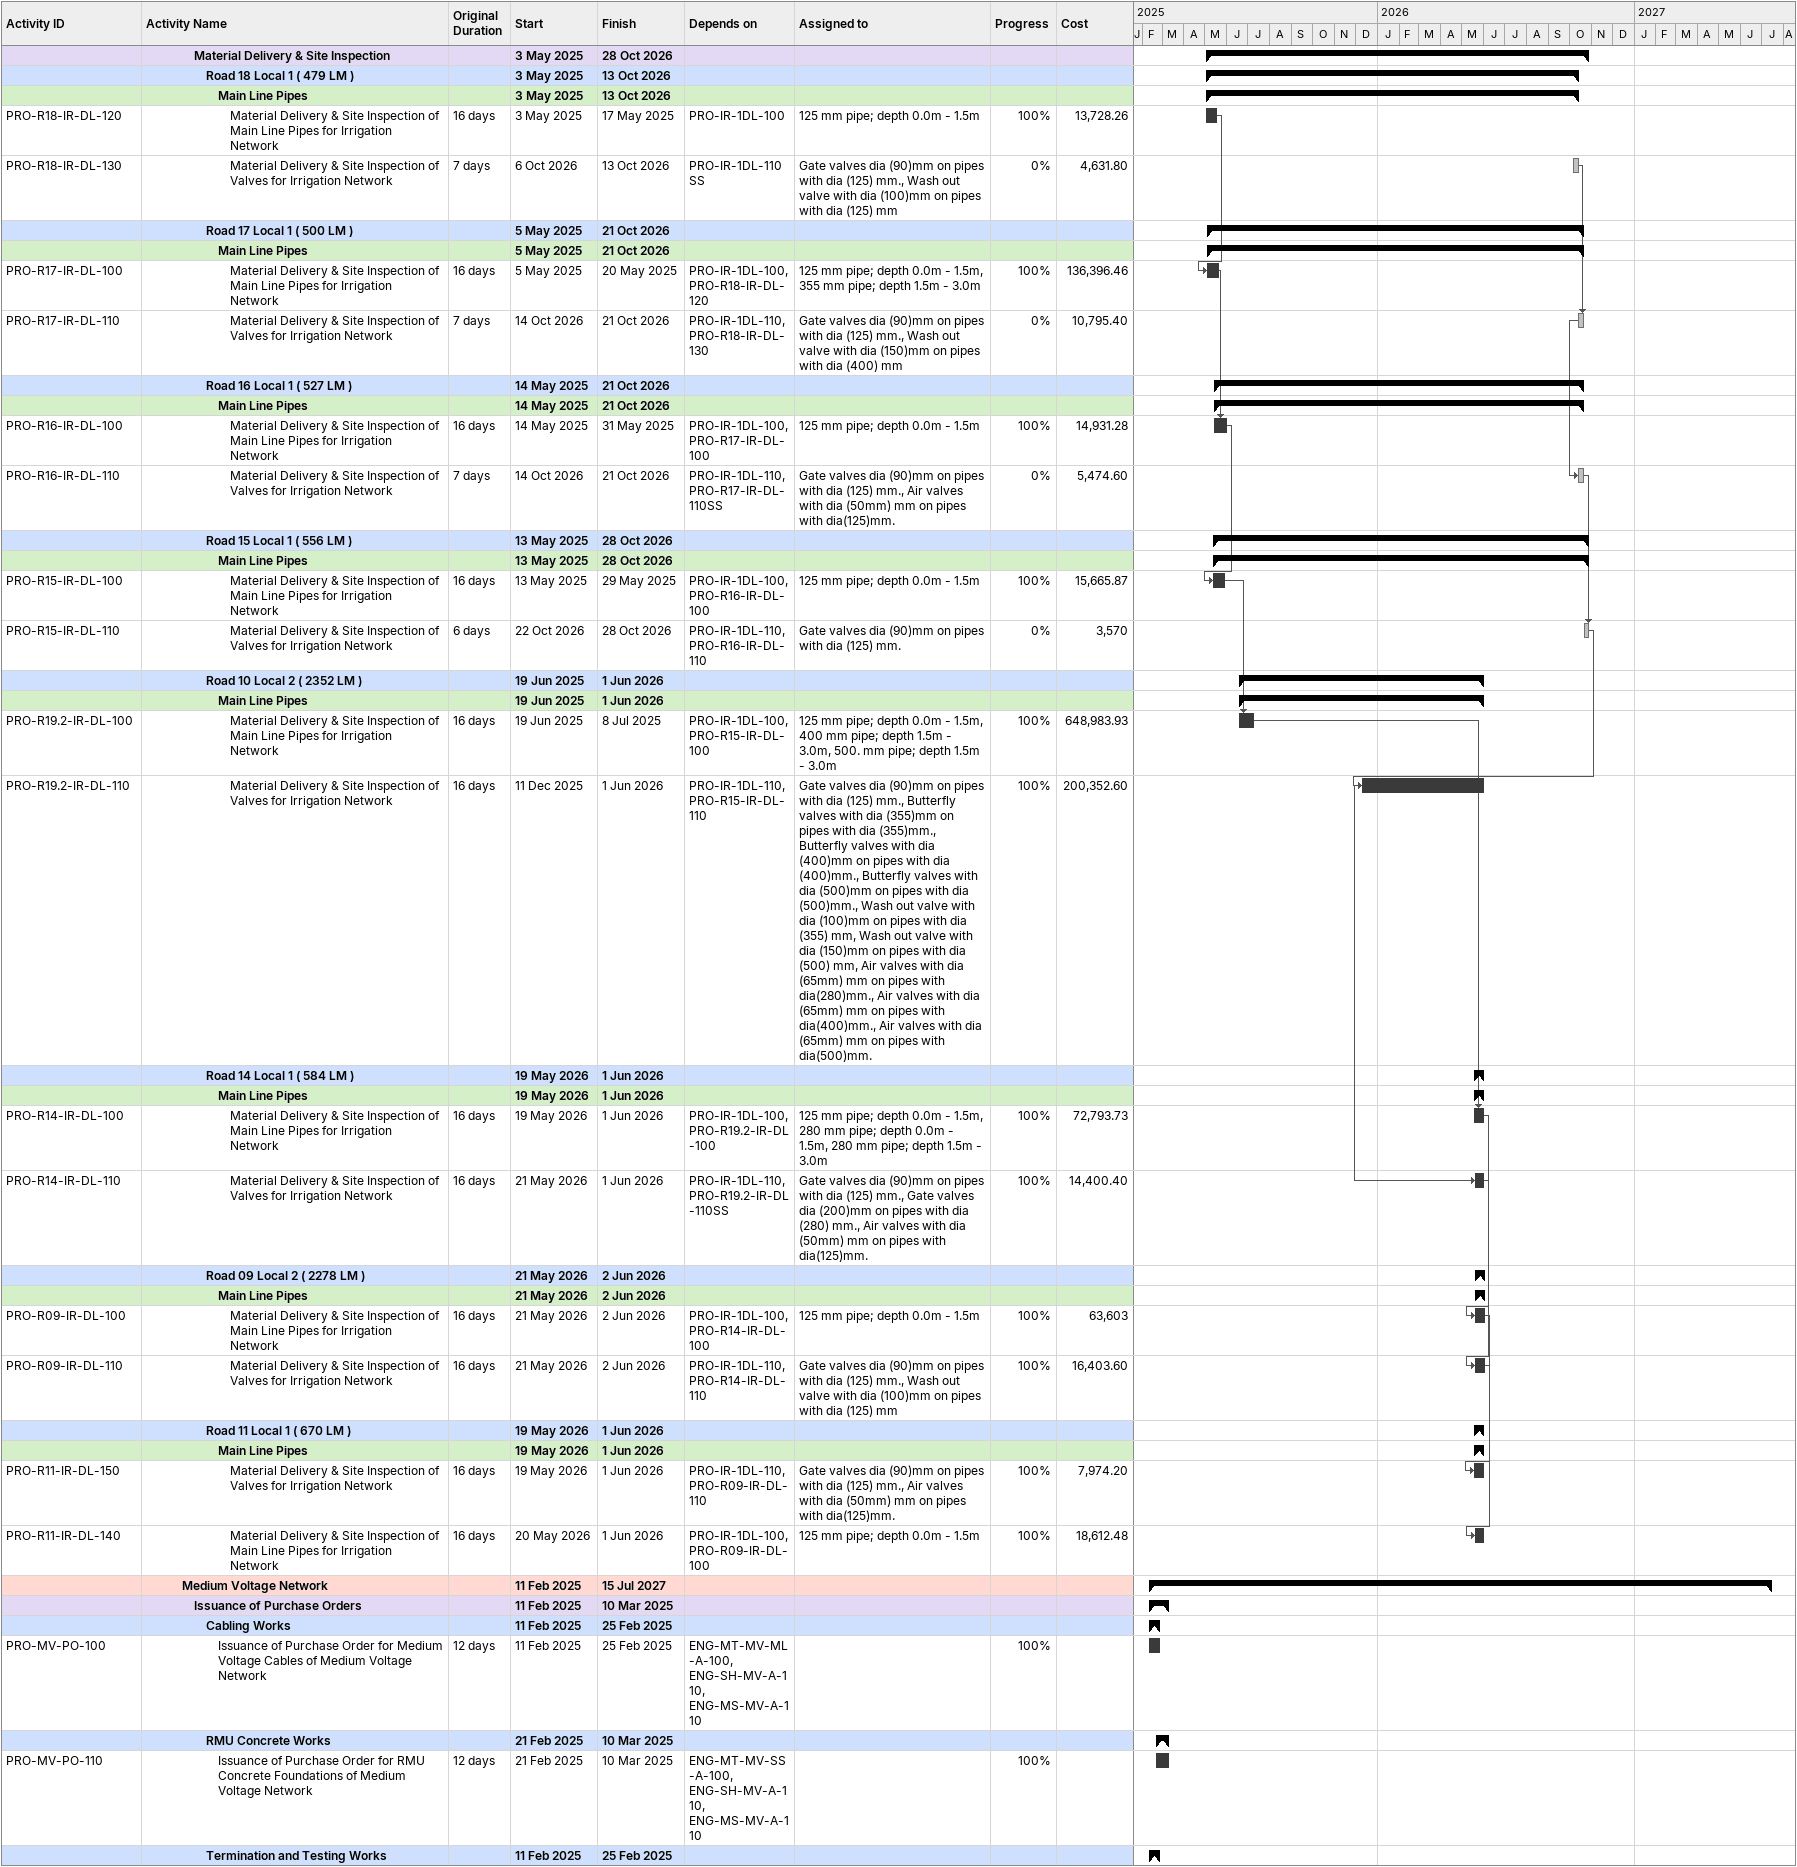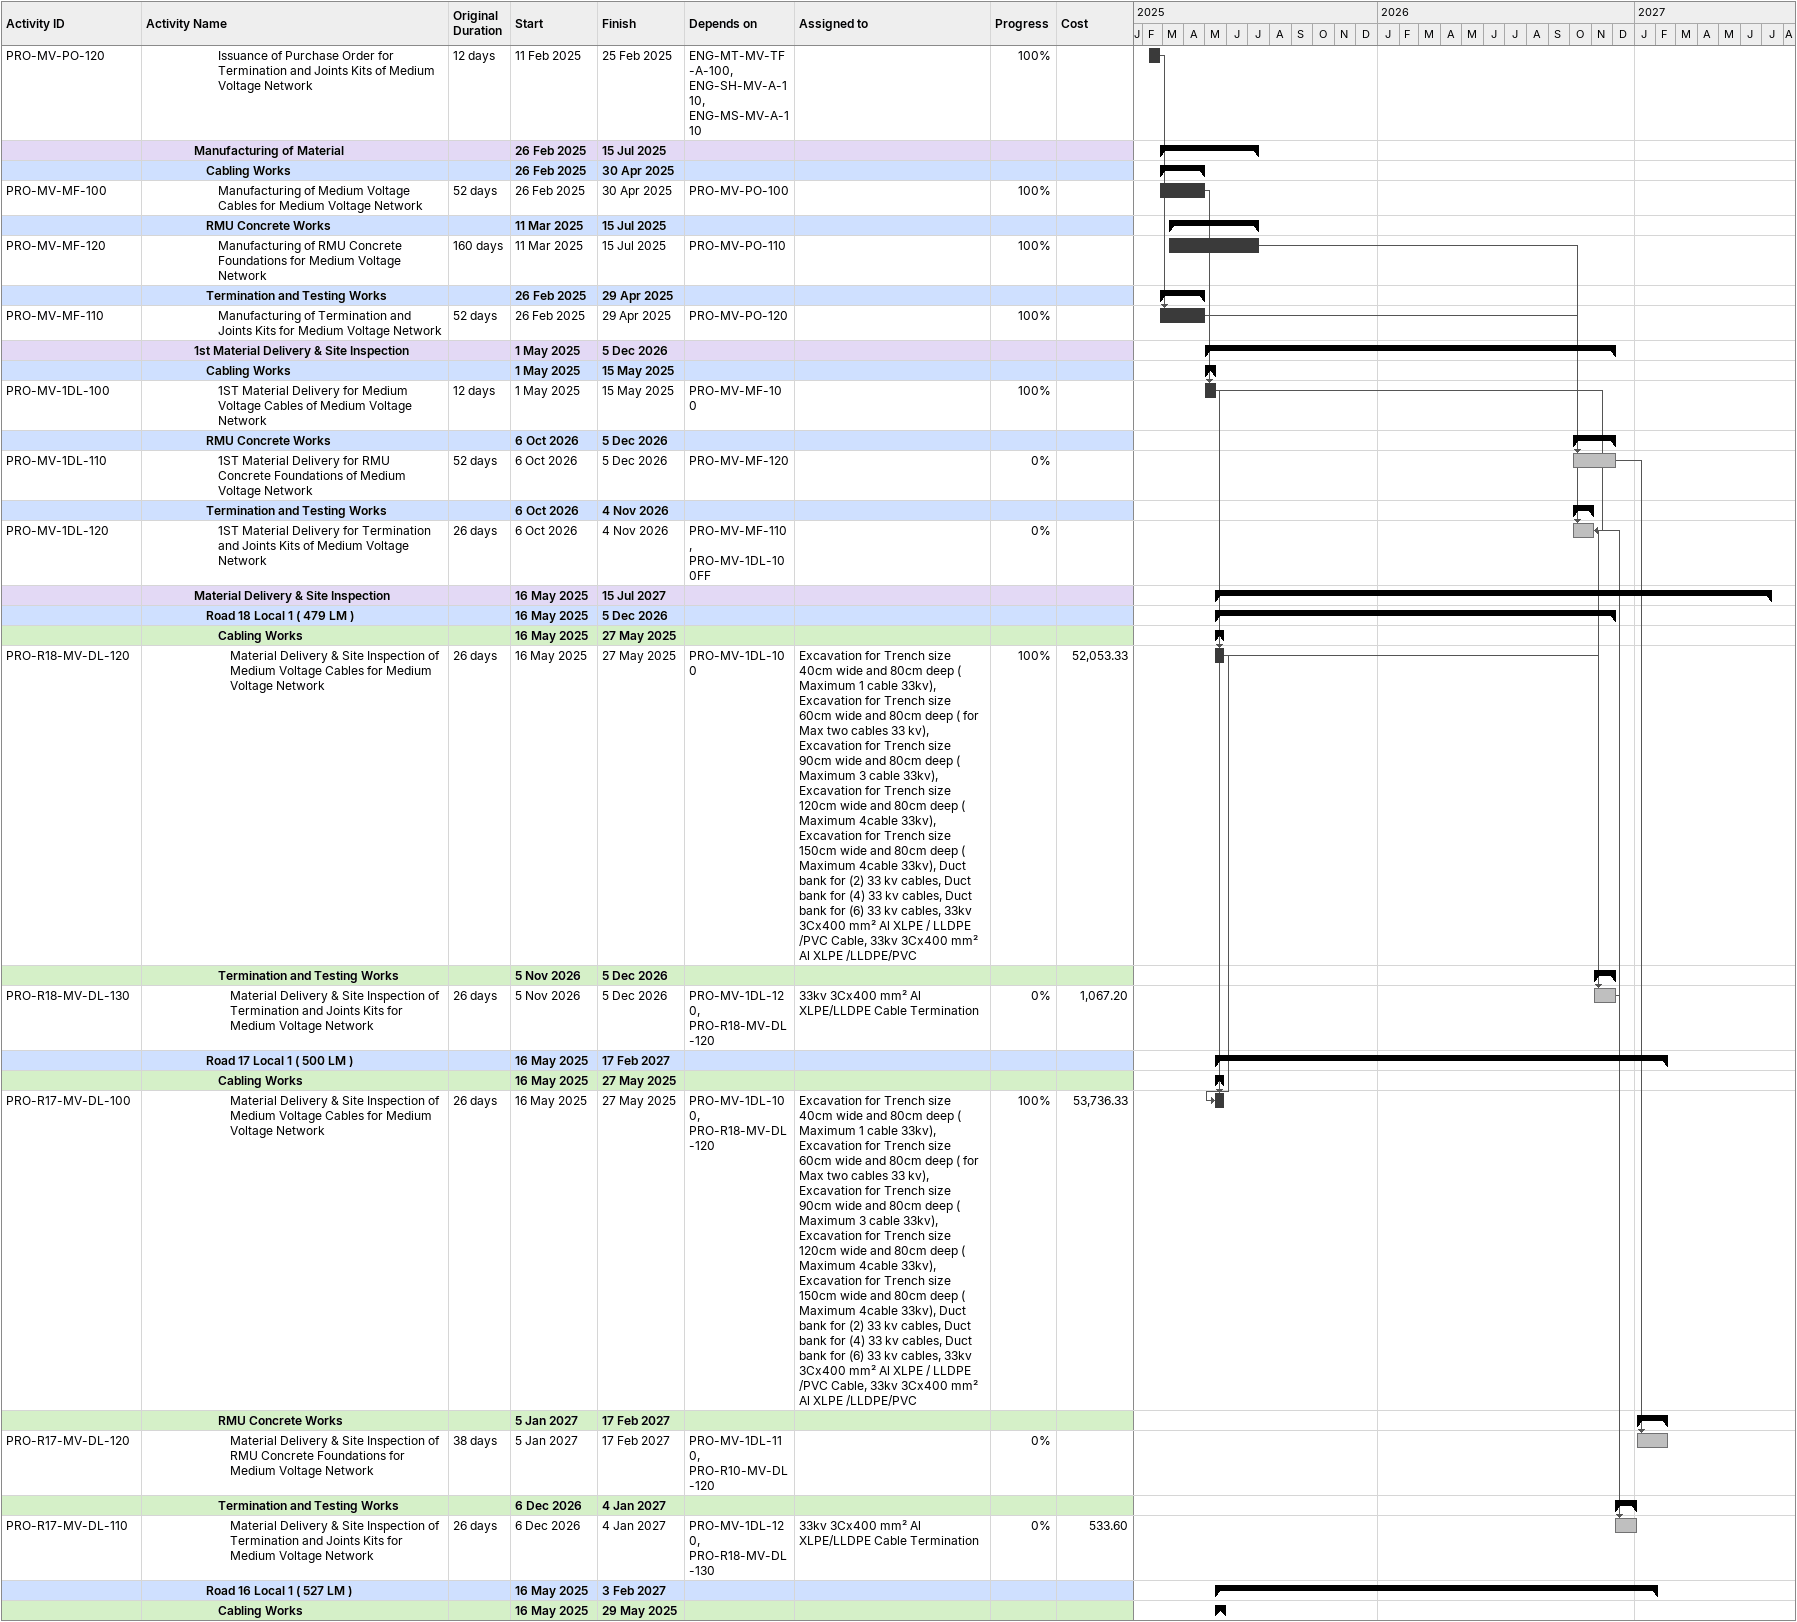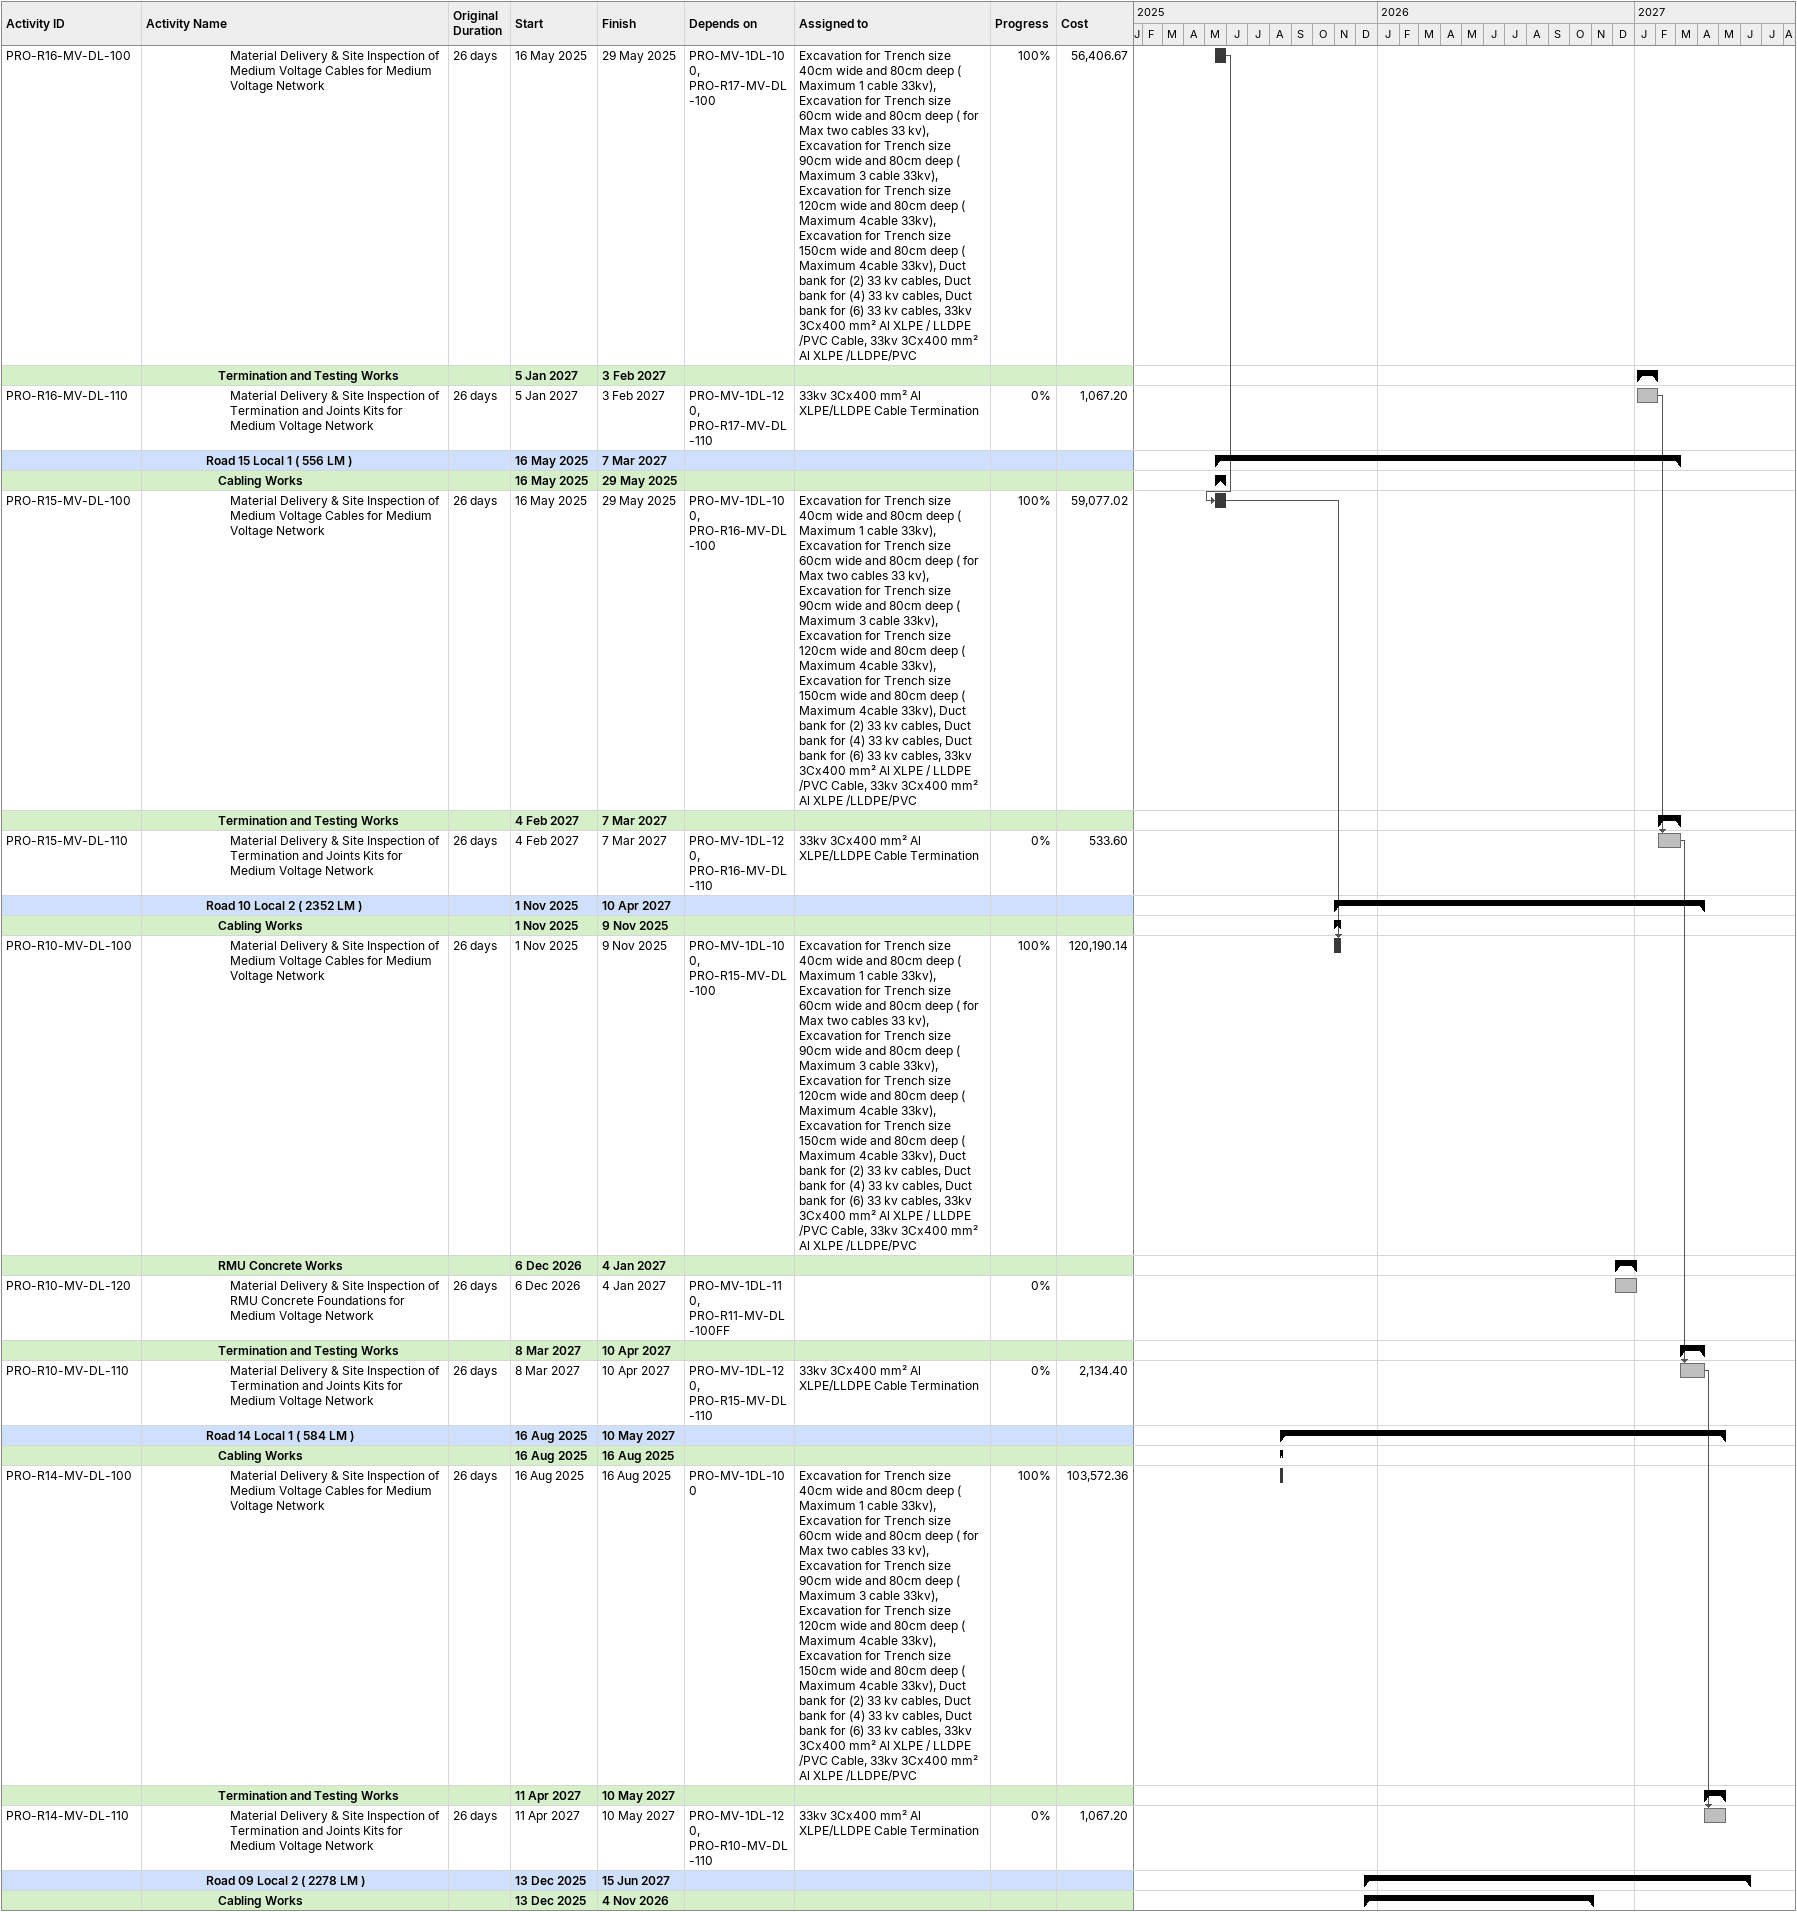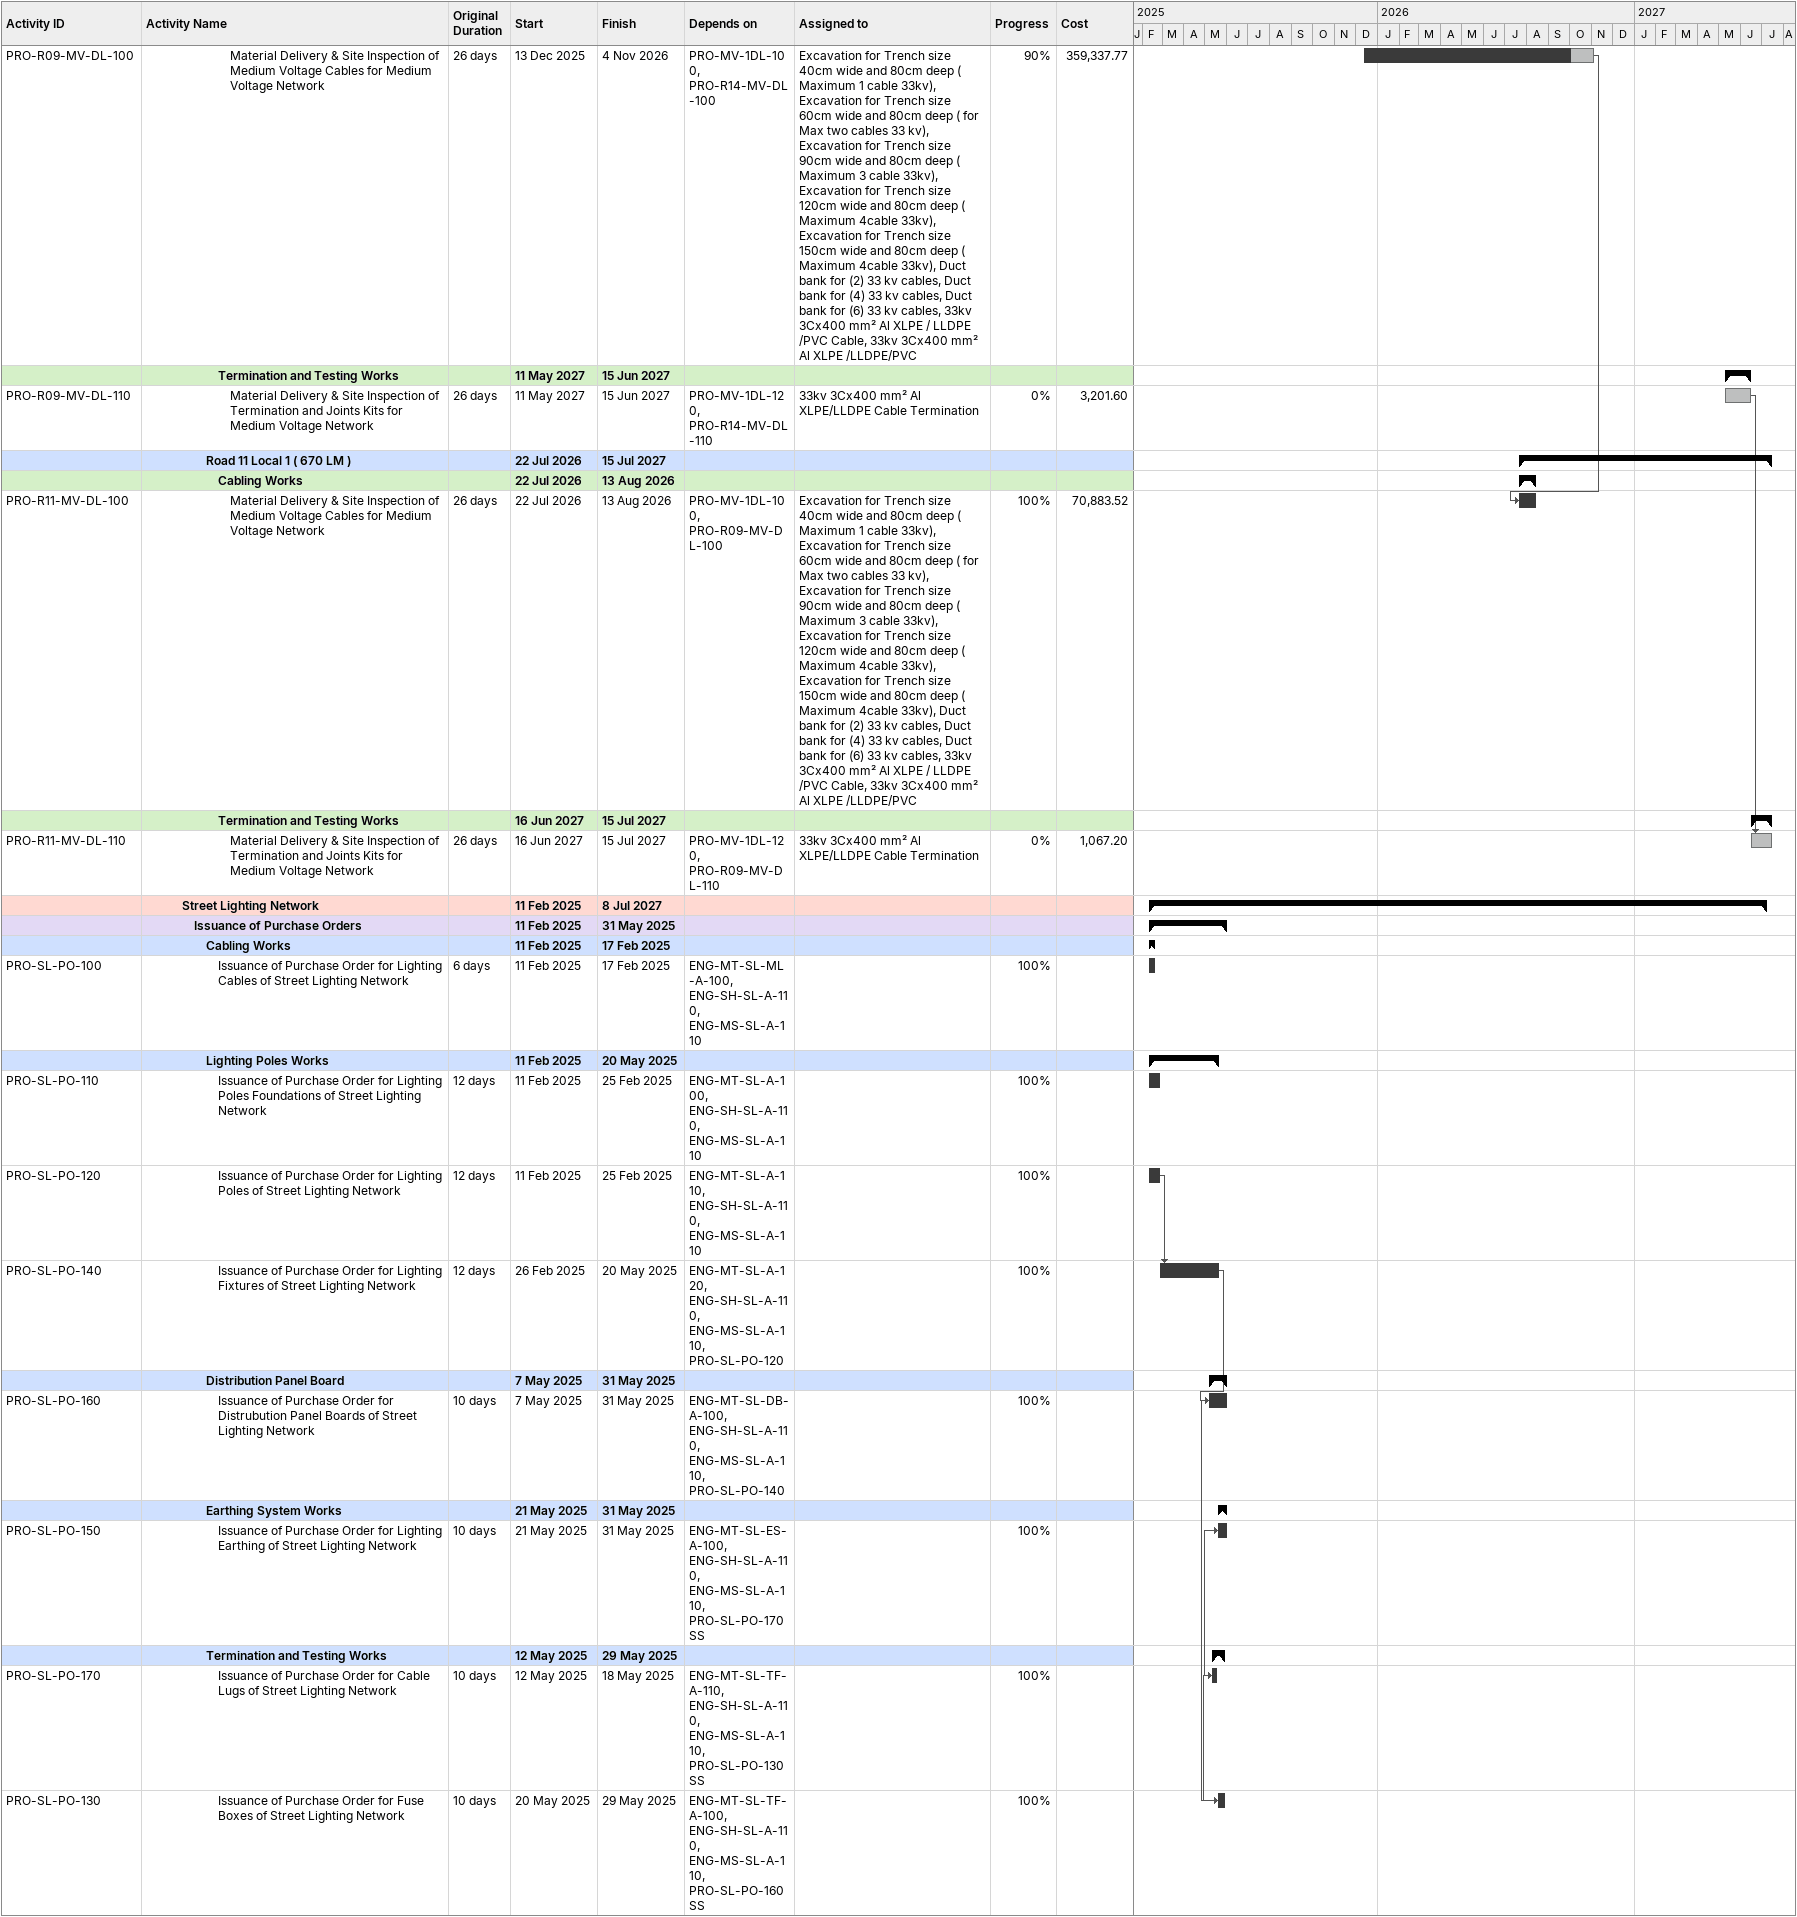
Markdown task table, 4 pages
| ID | Level | Task | Original duration | Start | Finish | Predecessors | Resources | % complete | Cost |
|---|---|---|---|---|---|---|---|---|---|
|  | 5 | **Material Delivery & Site Inspection** |  | 2025-05-03 | 2026-10-28 |  |  |  |  |
|  | 6 | **Road 18 Local 1 ( 479 LM )** |  | 2025-05-03 | 2026-10-13 |  |  |  |  |
|  | 7 | **Main Line Pipes** |  | 2025-05-03 | 2026-10-13 |  |  |  |  |
| PRO-R18-IR-DL-120 | 8 | Material Delivery & Site Inspection of Main Line Pipes for Irrigation Network | 16d | 2025-05-03 | 2025-05-17 | PRO-IR-1DL-100 | 125 mm pipe; depth 0.0m - 1.5m | 100 | 13728.26 |
| PRO-R18-IR-DL-130 | 8 | Material Delivery & Site Inspection of Valves for Irrigation Network | 7d | 2026-10-06 | 2026-10-13 | PRO-IR-1DL-110SS | Gate valves dia (90)mm on pipes with dia (125) mm., Wash out valve with dia (100)mm on pipes with dia (125) mm | 0 | 4631.80 |
|  | 6 | **Road 17 Local 1 ( 500 LM )** |  | 2025-05-05 | 2026-10-21 |  |  |  |  |
|  | 7 | **Main Line Pipes** |  | 2025-05-05 | 2026-10-21 |  |  |  |  |
| PRO-R17-IR-DL-100 | 8 | Material Delivery & Site Inspection of Main Line Pipes for Irrigation Network | 16d | 2025-05-05 | 2025-05-20 | PRO-IR-1DL-100, PRO-R18-IR-DL-120 | 125 mm pipe; depth 0.0m - 1.5m, 355 mm pipe; depth 1.5m - 3.0m | 100 | 136396.46 |
| PRO-R17-IR-DL-110 | 8 | Material Delivery & Site Inspection of Valves for Irrigation Network | 7d | 2026-10-14 | 2026-10-21 | PRO-IR-1DL-110, PRO-R18-IR-DL-130 | Gate valves dia (90)mm on pipes with dia (125) mm., Wash out valve with dia (150)mm on pipes with dia (400) mm | 0 | 10795.40 |
|  | 6 | **Road 16 Local 1 ( 527 LM )** |  | 2025-05-14 | 2026-10-21 |  |  |  |  |
|  | 7 | **Main Line Pipes** |  | 2025-05-14 | 2026-10-21 |  |  |  |  |
| PRO-R16-IR-DL-100 | 8 | Material Delivery & Site Inspection of Main Line Pipes for Irrigation Network | 16d | 2025-05-14 | 2025-05-31 | PRO-IR-1DL-100, PRO-R17-IR-DL-100 | 125 mm pipe; depth 0.0m - 1.5m | 100 | 14931.28 |
| PRO-R16-IR-DL-110 | 8 | Material Delivery & Site Inspection of Valves for Irrigation Network | 7d | 2026-10-14 | 2026-10-21 | PRO-IR-1DL-110, PRO-R17-IR-DL-110SS | Gate valves dia (90)mm on pipes with dia (125) mm., Air valves with dia (50mm) mm on pipes with dia(125)mm. | 0 | 5474.60 |
|  | 6 | **Road 15 Local 1 ( 556 LM )** |  | 2025-05-13 | 2026-10-28 |  |  |  |  |
|  | 7 | **Main Line Pipes** |  | 2025-05-13 | 2026-10-28 |  |  |  |  |
| PRO-R15-IR-DL-100 | 8 | Material Delivery & Site Inspection of Main Line Pipes for Irrigation Network | 16d | 2025-05-13 | 2025-05-29 | PRO-IR-1DL-100, PRO-R16-IR-DL-100 | 125 mm pipe; depth 0.0m - 1.5m | 100 | 15665.87 |
| PRO-R15-IR-DL-110 | 8 | Material Delivery & Site Inspection of Valves for Irrigation Network | 6d | 2026-10-22 | 2026-10-28 | PRO-IR-1DL-110, PRO-R16-IR-DL-110 | Gate valves dia (90)mm on pipes with dia (125) mm. | 0 | 3570 |
|  | 6 | **Road 10 Local 2 ( 2352 LM )** |  | 2025-06-19 | 2026-06-01 |  |  |  |  |
|  | 7 | **Main Line Pipes** |  | 2025-06-19 | 2026-06-01 |  |  |  |  |
| PRO-R19.2-IR-DL-100 | 8 | Material Delivery & Site Inspection of Main Line Pipes for Irrigation Network | 16d | 2025-06-19 | 2025-07-08 | PRO-IR-1DL-100, PRO-R15-IR-DL-100 | 125 mm pipe; depth 0.0m - 1.5m, 400 mm pipe; depth 1.5m - 3.0m, 500. mm pipe; depth 1.5m - 3.0m | 100 | 648983.93 |
| PRO-R19.2-IR-DL-110 | 8 | Material Delivery & Site Inspection of Valves for Irrigation Network | 16d | 2025-12-11 | 2026-06-01 | PRO-IR-1DL-110, PRO-R15-IR-DL-110 | Gate valves dia (90)mm on pipes with dia (125) mm., Butterfly valves with dia (355)mm on pipes with dia (355)mm., Butterfly valves with dia (400)mm on pipes with dia (400)mm., Butterfly valves with dia (500)mm on pipes with dia (500)mm., Wash out valve with dia (100)mm on pipes with dia (355) mm, Wash out valve with dia (150)mm on pipes with dia (500) mm, Air valves with dia (65mm) mm on pipes with dia(280)mm., Air valves with dia (65mm) mm on pipes with dia(400)mm., Air valves with dia (65mm) mm on pipes with dia(500)mm. | 100 | 200352.60 |
|  | 6 | **Road 14 Local 1 ( 584 LM )** |  | 2026-05-19 | 2026-06-01 |  |  |  |  |
|  | 7 | **Main Line Pipes** |  | 2026-05-19 | 2026-06-01 |  |  |  |  |
| PRO-R14-IR-DL-100 | 8 | Material Delivery & Site Inspection of Main Line Pipes for Irrigation Network | 16d | 2026-05-19 | 2026-06-01 | PRO-IR-1DL-100, PRO-R19.2-IR-DL-100 | 125 mm pipe; depth 0.0m - 1.5m, 280 mm pipe; depth 0.0m - 1.5m, 280 mm pipe; depth 1.5m - 3.0m | 100 | 72793.73 |
| PRO-R14-IR-DL-110 | 8 | Material Delivery & Site Inspection of Valves for Irrigation Network | 16d | 2026-05-21 | 2026-06-01 | PRO-IR-1DL-110, PRO-R19.2-IR-DL-110SS | Gate valves dia (90)mm on pipes with dia (125) mm., Gate valves dia (200)mm on pipes with dia (280) mm., Air valves with dia (50mm) mm on pipes with dia(125)mm. | 100 | 14400.40 |
|  | 6 | **Road 09 Local 2 ( 2278 LM )** |  | 2026-05-21 | 2026-06-02 |  |  |  |  |
|  | 7 | **Main Line Pipes** |  | 2026-05-21 | 2026-06-02 |  |  |  |  |
| PRO-R09-IR-DL-100 | 8 | Material Delivery & Site Inspection of Main Line Pipes for Irrigation Network | 16d | 2026-05-21 | 2026-06-02 | PRO-IR-1DL-100, PRO-R14-IR-DL-100 | 125 mm pipe; depth 0.0m - 1.5m | 100 | 63603 |
| PRO-R09-IR-DL-110 | 8 | Material Delivery & Site Inspection of Valves for Irrigation Network | 16d | 2026-05-21 | 2026-06-02 | PRO-IR-1DL-110, PRO-R14-IR-DL-110 | Gate valves dia (90)mm on pipes with dia (125) mm., Wash out valve with dia (100)mm on pipes with dia (125) mm | 100 | 16403.60 |
|  | 6 | **Road 11 Local 1 ( 670 LM )** |  | 2026-05-19 | 2026-06-01 |  |  |  |  |
|  | 7 | **Main Line Pipes** |  | 2026-05-19 | 2026-06-01 |  |  |  |  |
| PRO-R11-IR-DL-150 | 8 | Material Delivery & Site Inspection of Valves for Irrigation Network | 16d | 2026-05-19 | 2026-06-01 | PRO-IR-1DL-110, PRO-R09-IR-DL-110 | Gate valves dia (90)mm on pipes with dia (125) mm., Air valves with dia (50mm) mm on pipes with dia(125)mm. | 100 | 7974.20 |
| PRO-R11-IR-DL-140 | 8 | Material Delivery & Site Inspection of Main Line Pipes for Irrigation Network | 16d | 2026-05-20 | 2026-06-01 | PRO-IR-1DL-100, PRO-R09-IR-DL-100 | 125 mm pipe; depth 0.0m - 1.5m | 100 | 18612.48 |
|  | 4 | **Medium Voltage Network** |  | 2025-02-11 | 2027-07-15 |  |  |  |  |
|  | 5 | **Issuance of Purchase Orders** |  | 2025-02-11 | 2025-03-10 |  |  |  |  |
|  | 6 | **Cabling Works** |  | 2025-02-11 | 2025-02-25 |  |  |  |  |
| PRO-MV-PO-100 | 7 | Issuance of Purchase Order for Medium Voltage Cables of Medium Voltage Network | 12d | 2025-02-11 | 2025-02-25 | ENG-MT-MV-ML-A-100, ENG-SH-MV-A-110, ENG-MS-MV-A-110 |  | 100 |  |
|  | 6 | **RMU Concrete Works** |  | 2025-02-21 | 2025-03-10 |  |  |  |  |
| PRO-MV-PO-110 | 7 | Issuance of Purchase Order for RMU Concrete Foundations of Medium Voltage Network | 12d | 2025-02-21 | 2025-03-10 | ENG-MT-MV-SS-A-100, ENG-SH-MV-A-110, ENG-MS-MV-A-110 |  | 100 |  |
|  | 6 | **Termination and Testing Works** |  | 2025-02-11 | 2025-02-25 |  |  |  |  |
| PRO-MV-PO-120 | 7 | Issuance of Purchase Order for Termination and Joints Kits of Medium Voltage Network | 12d | 2025-02-11 | 2025-02-25 | ENG-MT-MV-TF-A-100, ENG-SH-MV-A-110, ENG-MS-MV-A-110 |  | 100 |  |
|  | 5 | **Manufacturing of Material** |  | 2025-02-26 | 2025-07-15 |  |  |  |  |
|  | 6 | **Cabling Works** |  | 2025-02-26 | 2025-04-30 |  |  |  |  |
| PRO-MV-MF-100 | 7 | Manufacturing of Medium Voltage Cables for Medium Voltage Network | 52d | 2025-02-26 | 2025-04-30 | PRO-MV-PO-100 |  | 100 |  |
|  | 6 | **RMU Concrete Works** |  | 2025-03-11 | 2025-07-15 |  |  |  |  |
| PRO-MV-MF-120 | 7 | Manufacturing of RMU Concrete Foundations for Medium Voltage Network | 160d | 2025-03-11 | 2025-07-15 | PRO-MV-PO-110 |  | 100 |  |
|  | 6 | **Termination and Testing Works** |  | 2025-02-26 | 2025-04-29 |  |  |  |  |
| PRO-MV-MF-110 | 7 | Manufacturing of Termination and Joints Kits for Medium Voltage Network | 52d | 2025-02-26 | 2025-04-29 | PRO-MV-PO-120 |  | 100 |  |
|  | 5 | **1st Material Delivery & Site Inspection** |  | 2025-05-01 | 2026-12-05 |  |  |  |  |
|  | 6 | **Cabling Works** |  | 2025-05-01 | 2025-05-15 |  |  |  |  |
| PRO-MV-1DL-100 | 7 | 1ST Material Delivery for Medium Voltage Cables of Medium Voltage Network | 12d | 2025-05-01 | 2025-05-15 | PRO-MV-MF-100 |  | 100 |  |
|  | 6 | **RMU Concrete Works** |  | 2026-10-06 | 2026-12-05 |  |  |  |  |
| PRO-MV-1DL-110 | 7 | 1ST Material Delivery for RMU Concrete Foundations of Medium Voltage Network | 52d | 2026-10-06 | 2026-12-05 | PRO-MV-MF-120 |  | 0 |  |
|  | 6 | **Termination and Testing Works** |  | 2026-10-06 | 2026-11-04 |  |  |  |  |
| PRO-MV-1DL-120 | 7 | 1ST Material Delivery for Termination and Joints Kits of Medium Voltage Network | 26d | 2026-10-06 | 2026-11-04 | PRO-MV-MF-110, PRO-MV-1DL-100FF |  | 0 |  |
|  | 5 | **Material Delivery & Site Inspection** |  | 2025-05-16 | 2027-07-15 |  |  |  |  |
|  | 6 | **Road 18 Local 1 ( 479 LM )** |  | 2025-05-16 | 2026-12-05 |  |  |  |  |
|  | 7 | **Cabling Works** |  | 2025-05-16 | 2025-05-27 |  |  |  |  |
| PRO-R18-MV-DL-120 | 8 | Material Delivery & Site Inspection of Medium Voltage Cables for Medium Voltage Network | 26d | 2025-05-16 | 2025-05-27 | PRO-MV-1DL-100 | Excavation for Trench size 40cm wide and 80cm deep ( Maximum 1 cable 33kv), Excavation for Trench size 60cm wide and 80cm deep ( for Max two cables 33 kv), Excavation for Trench size 90cm wide and 80cm deep ( Maximum 3 cable 33kv), Excavation for Trench size 120cm wide and 80cm deep ( Maximum 4cable 33kv), Excavation for Trench size 150cm wide and 80cm deep ( Maximum 4cable 33kv), Duct bank for (2) 33 kv cables, Duct bank for (4) 33 kv cables, Duct bank for (6) 33 kv cables, 33kv 3Cx400 mm² Al XLPE / LLDPE /PVC Cable, 33kv 3Cx400 mm² Al XLPE /LLDPE/PVC | 100 | 52053.33 |
|  | 7 | **Termination and Testing Works** |  | 2026-11-05 | 2026-12-05 |  |  |  |  |
| PRO-R18-MV-DL-130 | 8 | Material Delivery & Site Inspection of Termination and Joints Kits for Medium Voltage Network | 26d | 2026-11-05 | 2026-12-05 | PRO-MV-1DL-120, PRO-R18-MV-DL-120 | 33kv 3Cx400 mm² Al XLPE/LLDPE Cable Termination | 0 | 1067.20 |
|  | 6 | **Road 17 Local 1 ( 500 LM )** |  | 2025-05-16 | 2027-02-17 |  |  |  |  |
|  | 7 | **Cabling Works** |  | 2025-05-16 | 2025-05-27 |  |  |  |  |
| PRO-R17-MV-DL-100 | 8 | Material Delivery & Site Inspection of Medium Voltage Cables for Medium Voltage Network | 26d | 2025-05-16 | 2025-05-27 | PRO-MV-1DL-100, PRO-R18-MV-DL-120 | Excavation for Trench size 40cm wide and 80cm deep ( Maximum 1 cable 33kv), Excavation for Trench size 60cm wide and 80cm deep ( for Max two cables 33 kv), Excavation for Trench size 90cm wide and 80cm deep ( Maximum 3 cable 33kv), Excavation for Trench size 120cm wide and 80cm deep ( Maximum 4cable 33kv), Excavation for Trench size 150cm wide and 80cm deep ( Maximum 4cable 33kv), Duct bank for (2) 33 kv cables, Duct bank for (4) 33 kv cables, Duct bank for (6) 33 kv cables, 33kv 3Cx400 mm² Al XLPE / LLDPE /PVC Cable, 33kv 3Cx400 mm² Al XLPE /LLDPE/PVC | 100 | 53736.33 |
|  | 7 | **RMU Concrete Works** |  | 2027-01-05 | 2027-02-17 |  |  |  |  |
| PRO-R17-MV-DL-120 | 8 | Material Delivery & Site Inspection of RMU Concrete Foundations for Medium Voltage Network | 38d | 2027-01-05 | 2027-02-17 | PRO-MV-1DL-110, PRO-R10-MV-DL-120 |  | 0 |  |
|  | 7 | **Termination and Testing Works** |  | 2026-12-06 | 2027-01-04 |  |  |  |  |
| PRO-R17-MV-DL-110 | 8 | Material Delivery & Site Inspection of Termination and Joints Kits for Medium Voltage Network | 26d | 2026-12-06 | 2027-01-04 | PRO-MV-1DL-120, PRO-R18-MV-DL-130 | 33kv 3Cx400 mm² Al XLPE/LLDPE Cable Termination | 0 | 533.60 |
|  | 6 | **Road 16 Local 1 ( 527 LM )** |  | 2025-05-16 | 2027-02-03 |  |  |  |  |
|  | 7 | **Cabling Works** |  | 2025-05-16 | 2025-05-29 |  |  |  |  |
| PRO-R16-MV-DL-100 | 8 | Material Delivery & Site Inspection of Medium Voltage Cables for Medium Voltage Network | 26d | 2025-05-16 | 2025-05-29 | PRO-MV-1DL-100, PRO-R17-MV-DL-100 | Excavation for Trench size 40cm wide and 80cm deep ( Maximum 1 cable 33kv), Excavation for Trench size 60cm wide and 80cm deep ( for Max two cables 33 kv), Excavation for Trench size 90cm wide and 80cm deep ( Maximum 3 cable 33kv), Excavation for Trench size 120cm wide and 80cm deep ( Maximum 4cable 33kv), Excavation for Trench size 150cm wide and 80cm deep ( Maximum 4cable 33kv), Duct bank for (2) 33 kv cables, Duct bank for (4) 33 kv cables, Duct bank for (6) 33 kv cables, 33kv 3Cx400 mm² Al XLPE / LLDPE /PVC Cable, 33kv 3Cx400 mm² Al XLPE /LLDPE/PVC | 100 | 56406.67 |
|  | 7 | **Termination and Testing Works** |  | 2027-01-05 | 2027-02-03 |  |  |  |  |
| PRO-R16-MV-DL-110 | 8 | Material Delivery & Site Inspection of Termination and Joints Kits for Medium Voltage Network | 26d | 2027-01-05 | 2027-02-03 | PRO-MV-1DL-120, PRO-R17-MV-DL-110 | 33kv 3Cx400 mm² Al XLPE/LLDPE Cable Termination | 0 | 1067.20 |
|  | 6 | **Road 15 Local 1 ( 556 LM )** |  | 2025-05-16 | 2027-03-07 |  |  |  |  |
|  | 7 | **Cabling Works** |  | 2025-05-16 | 2025-05-29 |  |  |  |  |
| PRO-R15-MV-DL-100 | 8 | Material Delivery & Site Inspection of Medium Voltage Cables for Medium Voltage Network | 26d | 2025-05-16 | 2025-05-29 | PRO-MV-1DL-100, PRO-R16-MV-DL-100 | Excavation for Trench size 40cm wide and 80cm deep ( Maximum 1 cable 33kv), Excavation for Trench size 60cm wide and 80cm deep ( for Max two cables 33 kv), Excavation for Trench size 90cm wide and 80cm deep ( Maximum 3 cable 33kv), Excavation for Trench size 120cm wide and 80cm deep ( Maximum 4cable 33kv), Excavation for Trench size 150cm wide and 80cm deep ( Maximum 4cable 33kv), Duct bank for (2) 33 kv cables, Duct bank for (4) 33 kv cables, Duct bank for (6) 33 kv cables, 33kv 3Cx400 mm² Al XLPE / LLDPE /PVC Cable, 33kv 3Cx400 mm² Al XLPE /LLDPE/PVC | 100 | 59077.02 |
|  | 7 | **Termination and Testing Works** |  | 2027-02-04 | 2027-03-07 |  |  |  |  |
| PRO-R15-MV-DL-110 | 8 | Material Delivery & Site Inspection of Termination and Joints Kits for Medium Voltage Network | 26d | 2027-02-04 | 2027-03-07 | PRO-MV-1DL-120, PRO-R16-MV-DL-110 | 33kv 3Cx400 mm² Al XLPE/LLDPE Cable Termination | 0 | 533.60 |
|  | 6 | **Road 10 Local 2 ( 2352 LM )** |  | 2025-11-01 | 2027-04-10 |  |  |  |  |
|  | 7 | **Cabling Works** |  | 2025-11-01 | 2025-11-09 |  |  |  |  |
| PRO-R10-MV-DL-100 | 8 | Material Delivery & Site Inspection of Medium Voltage Cables for Medium Voltage Network | 26d | 2025-11-01 | 2025-11-09 | PRO-MV-1DL-100, PRO-R15-MV-DL-100 | Excavation for Trench size 40cm wide and 80cm deep ( Maximum 1 cable 33kv), Excavation for Trench size 60cm wide and 80cm deep ( for Max two cables 33 kv), Excavation for Trench size 90cm wide and 80cm deep ( Maximum 3 cable 33kv), Excavation for Trench size 120cm wide and 80cm deep ( Maximum 4cable 33kv), Excavation for Trench size 150cm wide and 80cm deep ( Maximum 4cable 33kv), Duct bank for (2) 33 kv cables, Duct bank for (4) 33 kv cables, Duct bank for (6) 33 kv cables, 33kv 3Cx400 mm² Al XLPE / LLDPE /PVC Cable, 33kv 3Cx400 mm² Al XLPE /LLDPE/PVC | 100 | 120190.14 |
|  | 7 | **RMU Concrete Works** |  | 2026-12-06 | 2027-01-04 |  |  |  |  |
| PRO-R10-MV-DL-120 | 8 | Material Delivery & Site Inspection of RMU Concrete Foundations for Medium Voltage Network | 26d | 2026-12-06 | 2027-01-04 | PRO-MV-1DL-110, PRO-R11-MV-DL-100FF |  | 0 |  |
|  | 7 | **Termination and Testing Works** |  | 2027-03-08 | 2027-04-10 |  |  |  |  |
| PRO-R10-MV-DL-110 | 8 | Material Delivery & Site Inspection of Termination and Joints Kits for Medium Voltage Network | 26d | 2027-03-08 | 2027-04-10 | PRO-MV-1DL-120, PRO-R15-MV-DL-110 | 33kv 3Cx400 mm² Al XLPE/LLDPE Cable Termination | 0 | 2134.40 |
|  | 6 | **Road 14 Local 1 ( 584 LM )** |  | 2025-08-16 | 2027-05-10 |  |  |  |  |
|  | 7 | **Cabling Works** |  | 2025-08-16 | 2025-08-16 |  |  |  |  |
| PRO-R14-MV-DL-100 | 8 | Material Delivery & Site Inspection of Medium Voltage Cables for Medium Voltage Network | 26d | 2025-08-16 | 2025-08-16 | PRO-MV-1DL-100 | Excavation for Trench size 40cm wide and 80cm deep ( Maximum 1 cable 33kv), Excavation for Trench size 60cm wide and 80cm deep ( for Max two cables 33 kv), Excavation for Trench size 90cm wide and 80cm deep ( Maximum 3 cable 33kv), Excavation for Trench size 120cm wide and 80cm deep ( Maximum 4cable 33kv), Excavation for Trench size 150cm wide and 80cm deep ( Maximum 4cable 33kv), Duct bank for (2) 33 kv cables, Duct bank for (4) 33 kv cables, Duct bank for (6) 33 kv cables, 33kv 3Cx400 mm² Al XLPE / LLDPE /PVC Cable, 33kv 3Cx400 mm² Al XLPE /LLDPE/PVC | 100 | 103572.36 |
|  | 7 | **Termination and Testing Works** |  | 2027-04-11 | 2027-05-10 |  |  |  |  |
| PRO-R14-MV-DL-110 | 8 | Material Delivery & Site Inspection of Termination and Joints Kits for Medium Voltage Network | 26d | 2027-04-11 | 2027-05-10 | PRO-MV-1DL-120, PRO-R10-MV-DL-110 | 33kv 3Cx400 mm² Al XLPE/LLDPE Cable Termination | 0 | 1067.20 |
|  | 6 | **Road 09 Local 2 ( 2278 LM )** |  | 2025-12-13 | 2027-06-15 |  |  |  |  |
|  | 7 | **Cabling Works** |  | 2025-12-13 | 2026-11-04 |  |  |  |  |
| PRO-R09-MV-DL-100 | 8 | Material Delivery & Site Inspection of Medium Voltage Cables for Medium Voltage Network | 26d | 2025-12-13 | 2026-11-04 | PRO-MV-1DL-100, PRO-R14-MV-DL-100 | Excavation for Trench size 40cm wide and 80cm deep ( Maximum 1 cable 33kv), Excavation for Trench size 60cm wide and 80cm deep ( for Max two cables 33 kv), Excavation for Trench size 90cm wide and 80cm deep ( Maximum 3 cable 33kv), Excavation for Trench size 120cm wide and 80cm deep ( Maximum 4cable 33kv), Excavation for Trench size 150cm wide and 80cm deep ( Maximum 4cable 33kv), Duct bank for (2) 33 kv cables, Duct bank for (4) 33 kv cables, Duct bank for (6) 33 kv cables, 33kv 3Cx400 mm² Al XLPE / LLDPE /PVC Cable, 33kv 3Cx400 mm² Al XLPE /LLDPE/PVC | 90 | 359337.77 |
|  | 7 | **Termination and Testing Works** |  | 2027-05-11 | 2027-06-15 |  |  |  |  |
| PRO-R09-MV-DL-110 | 8 | Material Delivery & Site Inspection of Termination and Joints Kits for Medium Voltage Network | 26d | 2027-05-11 | 2027-06-15 | PRO-MV-1DL-120, PRO-R14-MV-DL-110 | 33kv 3Cx400 mm² Al XLPE/LLDPE Cable Termination | 0 | 3201.60 |
|  | 6 | **Road 11 Local 1 ( 670 LM )** |  | 2026-07-22 | 2027-07-15 |  |  |  |  |
|  | 7 | **Cabling Works** |  | 2026-07-22 | 2026-08-13 |  |  |  |  |
| PRO-R11-MV-DL-100 | 8 | Material Delivery & Site Inspection of Medium Voltage Cables for Medium Voltage Network | 26d | 2026-07-22 | 2026-08-13 | PRO-MV-1DL-100, PRO-R09-MV-DL-100 | Excavation for Trench size 40cm wide and 80cm deep ( Maximum 1 cable 33kv), Excavation for Trench size 60cm wide and 80cm deep ( for Max two cables 33 kv), Excavation for Trench size 90cm wide and 80cm deep ( Maximum 3 cable 33kv), Excavation for Trench size 120cm wide and 80cm deep ( Maximum 4cable 33kv), Excavation for Trench size 150cm wide and 80cm deep ( Maximum 4cable 33kv), Duct bank for (2) 33 kv cables, Duct bank for (4) 33 kv cables, Duct bank for (6) 33 kv cables, 33kv 3Cx400 mm² Al XLPE / LLDPE /PVC Cable, 33kv 3Cx400 mm² Al XLPE /LLDPE/PVC | 100 | 70883.52 |
|  | 7 | **Termination and Testing Works** |  | 2027-06-16 | 2027-07-15 |  |  |  |  |
| PRO-R11-MV-DL-110 | 8 | Material Delivery & Site Inspection of Termination and Joints Kits for Medium Voltage Network | 26d | 2027-06-16 | 2027-07-15 | PRO-MV-1DL-120, PRO-R09-MV-DL-110 | 33kv 3Cx400 mm² Al XLPE/LLDPE Cable Termination | 0 | 1067.20 |
|  | 4 | **Street Lighting Network** |  | 2025-02-11 | 2027-07-08 |  |  |  |  |
|  | 5 | **Issuance of Purchase Orders** |  | 2025-02-11 | 2025-05-31 |  |  |  |  |
|  | 6 | **Cabling Works** |  | 2025-02-11 | 2025-02-17 |  |  |  |  |
| PRO-SL-PO-100 | 7 | Issuance of Purchase Order for Lighting Cables of Street Lighting Network | 6d | 2025-02-11 | 2025-02-17 | ENG-MT-SL-ML-A-100, ENG-SH-SL-A-110, ENG-MS-SL-A-110 |  | 100 |  |
|  | 6 | **Lighting Poles Works** |  | 2025-02-11 | 2025-05-20 |  |  |  |  |
| PRO-SL-PO-110 | 7 | Issuance of Purchase Order for Lighting Poles Foundations of Street Lighting Network | 12d | 2025-02-11 | 2025-02-25 | ENG-MT-SL-A-100, ENG-SH-SL-A-110, ENG-MS-SL-A-110 |  | 100 |  |
| PRO-SL-PO-120 | 7 | Issuance of Purchase Order for Lighting Poles of Street Lighting Network | 12d | 2025-02-11 | 2025-02-25 | ENG-MT-SL-A-110, ENG-SH-SL-A-110, ENG-MS-SL-A-110 |  | 100 |  |
| PRO-SL-PO-140 | 7 | Issuance of Purchase Order for Lighting Fixtures of Street Lighting Network | 12d | 2025-02-26 | 2025-05-20 | ENG-MT-SL-A-120, ENG-SH-SL-A-110, ENG-MS-SL-A-110, PRO-SL-PO-120 |  | 100 |  |
|  | 6 | **Distribution Panel Board** |  | 2025-05-07 | 2025-05-31 |  |  |  |  |
| PRO-SL-PO-160 | 7 | Issuance of Purchase Order for Distrubution Panel Boards of Street Lighting Network | 10d | 2025-05-07 | 2025-05-31 | ENG-MT-SL-DB-A-100, ENG-SH-SL-A-110, ENG-MS-SL-A-110, PRO-SL-PO-140 |  | 100 |  |
|  | 6 | **Earthing System Works** |  | 2025-05-21 | 2025-05-31 |  |  |  |  |
| PRO-SL-PO-150 | 7 | Issuance of Purchase Order for Lighting Earthing of Street Lighting Network | 10d | 2025-05-21 | 2025-05-31 | ENG-MT-SL-ES-A-100, ENG-SH-SL-A-110, ENG-MS-SL-A-110, PRO-SL-PO-170SS |  | 100 |  |
|  | 6 | **Termination and Testing Works** |  | 2025-05-12 | 2025-05-29 |  |  |  |  |
| PRO-SL-PO-170 | 7 | Issuance of Purchase Order for Cable Lugs of Street Lighting Network | 10d | 2025-05-12 | 2025-05-18 | ENG-MT-SL-TF-A-110, ENG-SH-SL-A-110, ENG-MS-SL-A-110, PRO-SL-PO-130SS |  | 100 |  |
| PRO-SL-PO-130 | 7 | Issuance of Purchase Order for Fuse Boxes of Street Lighting Network | 10d | 2025-05-20 | 2025-05-29 | ENG-MT-SL-TF-A-100, ENG-SH-SL-A-110, ENG-MS-SL-A-110, PRO-SL-PO-160SS |  | 100 |  |
